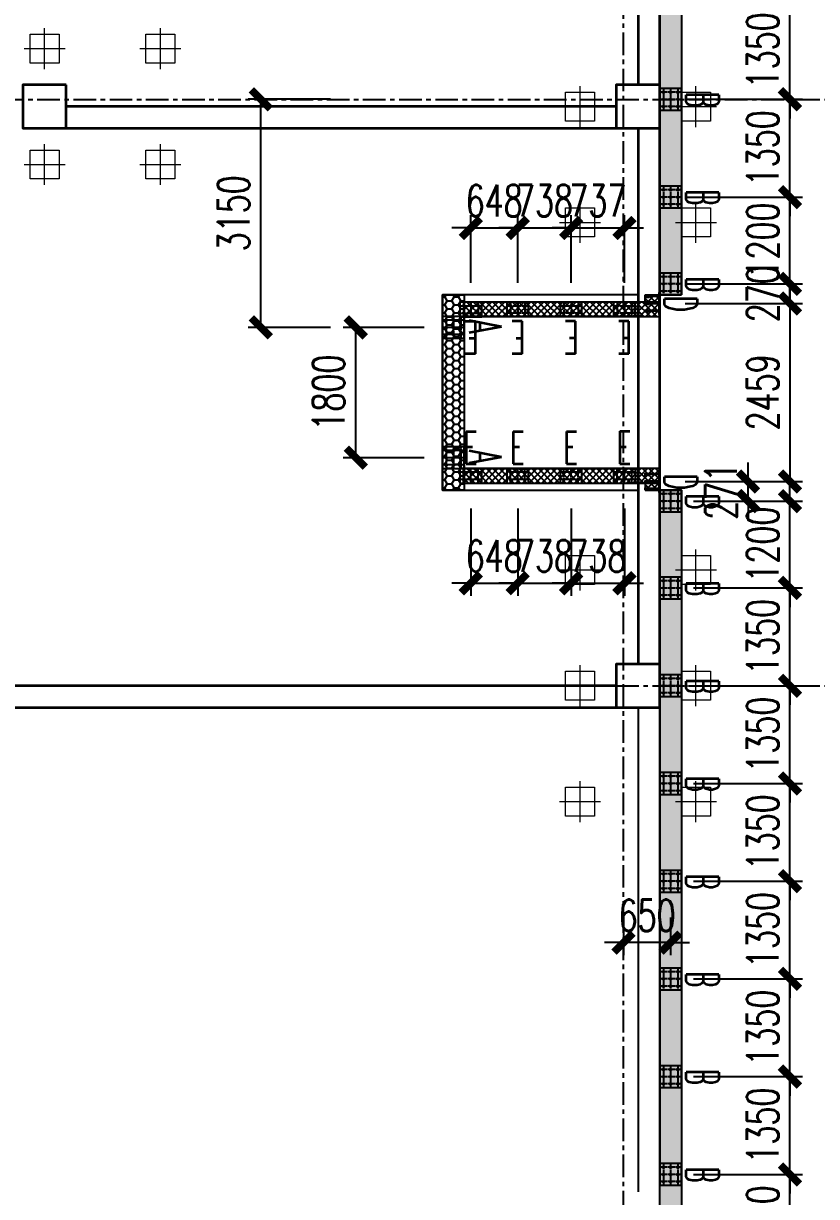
# Model space of a CAD drawing. Extents: x 782294 to 1727252, y -631030 to 17645.
# Drawn here: x 1126406 to 1137364, y -179187 to -162983 of the extents above; entities that cross this region are included whole.
import ezdxf

# ---------------------------------------------------------------- set-up
doc = ezdxf.new("R2010")
doc.units = 0
doc.linetypes.add('CENTER', pattern=[2, 1.25, -0.25, 0.25, -0.25])
doc.layers.get('Defpoints').update_dxf_attribs({"color": 210})
for name, color, linetype in [('!ZN1-填充-8', 8, 'Continuous'), ('!ZN1-标注-173', 173, 'Continuous'), ('!ZN3-铝板幕墙-3', 3, 'Continuous'), ('2钢材断面', 2, 'Continuous'), ('30预埋件', 30, 'Continuous'), ('40钢材投影', 40, 'Continuous'), ('ALT_CEN-0-30', 1, 'CENTER'), ('DIM', 173, 'Continuous'), ('DOTE', 1, 'CENTER'), ('S-BKL', 4, 'Continuous'), ('S-HATCH1-W', 252, 'Continuous'), ('结构轮廓线', 1, 'Continuous')]:
    doc.layers.add(name, color=color, linetype=linetype)
doc.layers.add('A-云线2', color=3, linetype='Continuous', plot=False)
for name, color, linetype, lineweight in [('S-col', 2, 'Continuous', 0), ('S-zhuang', 1, 'Continuous', 0), ('砼墙', 3, 'Continuous', 35), ('砼柱', 2, 'Continuous', 35)]:
    doc.layers.add(name, color=color, linetype=linetype, lineweight=lineweight)
doc.styles.add('DHTEXT-1', font='romans.shx', dxfattribs={"width": 0.7, "bigfont": 'chinese.shx'})
doc.dimstyles.new('ZN175', dxfattribs={"dimscale": 175, "dimtxt": 2.5, "dimasz": 1.5, "dimexe": 1, "dimexo": 2, "dimgap": 0.9, "dimtad": 1, "dimdec": 0, "dimdsep": 46, "dimtxsty": 'DHTEXT-1', "dimblk": 'ARCHTICK', "dimcen": 2.5, "dimclrd": 173, "dimclre": 173, "dimclrt": 7, "dimazin": 2, "dimtfac": 1, "dimtdec": 0, "dimtix": 1, "dimtmove": 2, "dimatfit": 3, "dimfxl": 0, "dimtolj": 1, "dimtzin": 0, "dimarcsym": 0})
pattern_1 = [(45, (208858.46, -91251.82), (-44.90128, 44.90128), []), (135, (208858.46, -91251.82), (-44.90128, -44.90128), [])]
pattern_2 = [(45, (208858.46, -93551.82), (-44.90128, 44.90128), []), (135, (208858.46, -93551.82), (-44.90128, -44.90128), [])]

# ---------------------------------------------------------------- blocks, each defined once
blk = doc.blocks.new('20250901082728')
at = {"layer": 'DOTE', "ltscale": 250}
for p, q in [((125100, -5988.9), (125100, 99662.3)), ((109500, 81900), (133969.2, 81900)), ((109500, 73800), (133969.2, 73800))]:
    blk.add_line(p, q, dxfattribs=at)
blk = doc.blocks.new('20250913105919')
at = {"layer": '结构轮廓线', "color": 1, "ltscale": 500}
for p, q in [((125600, 79200), (125900, 79200)), ((125600, 76500), (125900, 76500))]:
    blk.add_line(p, q, dxfattribs=at)
for points in [[(125900, 90000), (125900, 79200)], [(125300, 79200), (122600, 79200), (122600, 76500), (125300, 76500)], [(125300, 78900), (122900, 78900), (122900, 76800), (125300, 76800)], [(125900, 76500), (125900, 73900)], [(125900, 73840), (125900, 41400)]]:
    blk.add_lwpolyline(points, dxfattribs=at)
blk = doc.blocks.new('A$C6AFE39C8')
at = {"layer": '砼柱', "lineweight": 35}
for points in [[(-8200, -8300), (-8800, -8300), (-8800, -8900), (-8200, -8900)], [(0, -8300), (-600, -8300), (-600, -8900), (0, -8900)], [(0, -16300), (-600, -16300), (-600, -16900), (0, -16900)]]:
    blk.add_lwpolyline(points, close=True, dxfattribs=at)
blk = doc.blocks.new('A$C5b102a0f')
at = {"layer": '砼墙', "lineweight": 35}
for p, q in [((125300, 86800), (125300, 82100)), ((125600, 82100), (125600, 86800)), ((125000, 81800), (117400, 81800)), ((117400, 81500), (125000, 81500)), ((125300, 81500), (125300, 74100)), ((125600, 74100), (125600, 81500)), ((125000, 73800), (115000, 73800)), ((115000, 73500), (125000, 73500))]:
    blk.add_line(p, q, dxfattribs=at)
at = {"layer": 'S-col'}
blk.add_blockref('A$C6AFE39C8', (125600, 90400), dxfattribs=at)
blk = doc.blocks.new('20250903183753')
at = {"layer": '2钢材断面'}
for p, q in [((150, 0), (-150, 0)), ((-150, 0), (-150, -300)), ((150, -300), (150, 0)), ((-150, -300), (150, -300))]:
    blk.add_line(p, q, dxfattribs=at)
at = {"layer": '40钢材投影'}
for centre, radius in [((-100, -50), 12), ((-100, -150), 12), ((-100, -50), 6), ((-100, -150), 6), ((0, -50), 12), ((0, -150), 12), ((0, -50), 6), ((0, -150), 6), ((100, -50), 12), ((100, -150), 12), ((100, -50), 6), ((100, -150), 6), ((-100, -250), 12), ((-100, -250), 6), ((0, -250), 12), ((0, -250), 6), ((100, -251), 12), ((100, -251), 6)]:
    blk.add_circle(centre, radius, dxfattribs=at)
at = {"layer": 'ALT_CEN-0-30', "ltscale": 20}
for p, q in [((-100, 0), (-100, -300)), ((0, 0), (0, -300)), ((100, 0), (100, -300)), ((-150, -50), (150, -50)), ((-150, -150), (150, -150)), ((-150, -250), (150, -250))]:
    blk.add_line(p, q, dxfattribs=at)
blk = doc.blocks.new('20250903183821')
at = {"ltscale": 50}
blk.add_blockref('20250903183753', (0, 0), dxfattribs=at)
at = {"layer": '30预埋件', "style": 'DHTEXT-1', "text_generation_flag": 6, "width": 0.55}
blk.add_attdef('B', (-105, 65), '', height=450, rotation=180, dxfattribs=at)
blk = doc.blocks.new('20250903183448')
at = {"ltscale": 500}
blk.add_blockref('20250903183821', (0, -20), dxfattribs=at).add_auto_attribs({'B': 'A'})
blk = doc.blocks.new('234')
at = {"layer": '!ZN1-填充-8'}
h = blk.add_hatch(color=252, dxfattribs=at)
h.dxf.hatch_style = 1
h.paths.add_polyline_path([(-105, -10), (-113, -10), (-105, -18)])
h = blk.add_hatch(color=252, dxfattribs=at)
h.dxf.hatch_style = 1
h.paths.add_polyline_path([(-95, -18), (-105, -18), (-105, -10), (-95, -10)])
h = blk.add_hatch(color=252, dxfattribs=at)
h.dxf.hatch_style = 1
h.paths.add_polyline_path([(-95, -10), (-87, -10), (-95, -18)])
h = blk.add_hatch(color=252, dxfattribs=at)
h.dxf.hatch_style = 1
h.paths.add_polyline_path([(-5, -10), (-13, -10), (-5, -18)])
h = blk.add_hatch(color=252, dxfattribs=at)
h.dxf.hatch_style = 1
h.paths.add_polyline_path([(5, -18), (-5, -18), (-5, -10), (5, -10)])
h = blk.add_hatch(color=252, dxfattribs=at)
h.dxf.hatch_style = 1
h.paths.add_polyline_path([(5, -10), (13, -10), (5, -18)])
h = blk.add_hatch(color=252, dxfattribs=at)
h.dxf.hatch_style = 1
h.paths.add_polyline_path([(95, -10), (87, -10), (95, -18)])
h = blk.add_hatch(color=252, dxfattribs=at)
h.dxf.hatch_style = 1
h.paths.add_polyline_path([(105, -18), (95, -18), (95, -10), (105, -10)])
h = blk.add_hatch(color=252, dxfattribs=at)
h.dxf.hatch_style = 1
h.paths.add_polyline_path([(105, -10), (113, -10), (105, -18)])
at = {"layer": '2钢材断面'}
for p, q in [((-150, 0), (-150, -10)), ((150, 0), (-150, 0)), ((150, 0), (150, -10)), ((-94, -10), (-150, -10)), ((0, -10), (-94, -10)), ((106, -10), (0, -10)), ((150, -10), (106, -10))]:
    blk.add_line(p, q, dxfattribs=at)
at = {"layer": '40钢材投影'}
for p, q in [((-105, -18), (-113, -10)), ((-105, -10), (-105, -200)), ((-95, -10), (-95, -200)), ((-95, -18), (-87, -10)), ((-5, -18), (-13, -10)), ((-5, -10), (-5, -200)), ((5, -10), (5, -200)), ((5, -18), (13, -10)), ((95, -18), (87, -10)), ((95, -10), (95, -200)), ((105, -10), (105, -200)), ((105, -18), (113, -10)), ((-95, -200), (-105, -200)), ((5, -200), (-5, -200)), ((105, -200), (95, -200))]:
    blk.add_line(p, q, dxfattribs=at)
for points in [[(-95, -172), (-95, -150), (-85, -150), (-85, -200), (-95, -200), (-95, -184)], [(5, -172), (5, -150), (15, -150), (15, -200), (5, -200), (5, -184)], [(105, -172), (105, -150), (115, -150), (115, -200), (105, -200), (105, -184)]]:
    blk.add_lwpolyline(points, dxfattribs=at)
at = {"layer": 'ALT_CEN-0-30', "ltscale": 0.3}
for p, q in [((-100, 0), (-100, -215)), ((0, 0), (0, -215)), ((100, 0), (100, -215))]:
    blk.add_line(p, q, dxfattribs=at)
blk = doc.blocks.new('20250912151943')
at = {"layer": '40钢材投影', "color": 2, "ltscale": 500, "rotation": 180}
blk.add_blockref('234', (0, 0), dxfattribs=at)
at = {"layer": '30预埋件', "style": 'DHTEXT-1', "text_generation_flag": 6, "width": 0.55}
blk.add_attdef('B', (105, -65), '', height=450, dxfattribs=at)
blk = doc.blocks.new('20250902145151')
at = {"layer": '2钢材断面'}
for p, q in [((150, 100), (-150, 100)), ((-150, 100), (-150, -100)), ((150, -100), (150, 100)), ((-150, -100), (150, -100))]:
    blk.add_line(p, q, dxfattribs=at)
at = {"layer": '40钢材投影'}
for centre, radius in [((-100, 50), 10), ((-100, 50), 5), ((0, 50), 10), ((0, 50), 5), ((100, 50), 10), ((100, 50), 5), ((-100, -50), 10), ((-100, -50), 5), ((0, -50), 10), ((0, -50), 5), ((100, -50), 10), ((100, -50), 5)]:
    blk.add_circle(centre, radius, dxfattribs=at)
at = {"layer": 'ALT_CEN-0-30', "ltscale": 20}
for p, q in [((-150, 50), (150, 50)), ((-100, 100), (-100, -100)), ((0, 100), (0, -100)), ((100, 100), (100, -100)), ((-150, -50), (150, -50))]:
    blk.add_line(p, q, dxfattribs=at)
blk = doc.blocks.new('20250912153858')
at = {"ltscale": 50}
blk.add_blockref('20250902145151', (0, 100), dxfattribs=at)
at = {"layer": '30预埋件', "style": 'DHTEXT-1', "text_generation_flag": 6, "width": 0.55}
blk.add_attdef('B', (105, -65), '', height=450, dxfattribs=at)
blk = doc.blocks.new('20250913102435')
at = {"ltscale": 500, "rotation": 270}
for p in [(125900, 81900), (125900, 80550), (125900, 79350), (125900, 76350), (125900, 75150), (125900, 73800), (125900, 72450), (125900, 71100), (125900, 69750), (125900, 68400), (125900, 67050)]:
    blk.add_blockref('20250903183821', p, dxfattribs=at).add_auto_attribs({'B': 'B'})
at = {"layer": 'A-云线2', "ltscale": 10, "rotation": 270}
for p in [(122920, 78750), (122920, 76950)]:
    blk.add_blockref('20250903183448', p, dxfattribs=at)
at = {"layer": '结构轮廓线', "ltscale": 500}
for p in [(122990, 78898), (123638, 78899), (124375, 78900), (125112, 78900)]:
    blk.add_blockref('20250912153858', p, dxfattribs=at).add_auto_attribs({'B': 'E'})
for name, p, rotation, values in [('20250912151943', (125600, 79080), 90, {'B': 'D'}), ('20250912153858', (122990, 76798), 180, {'B': 'E'}), ('20250912153858', (123638, 76798), 180, {'B': 'E'}), ('20250912153858', (124375, 76799), 180, {'B': 'E'}), ('20250912153858', (125113, 76800), 180, {'B': 'E'}), ('20250912151943', (125600, 76621), 90, {'B': 'D'})]:
    blk.add_blockref(name, p, dxfattribs=dict(at, rotation=rotation)).add_auto_attribs(values)
blk = doc.blocks.new('_ArchTick')
at = {"color": 0, "linetype": 'ByBlock', "const_width": 0.4}
blk.add_lwpolyline([(-0.5, -0.5), (0.5, 0.5)], dxfattribs=at)
blk = doc.blocks.new('*D723')
at = {"layer": 'Defpoints', "color": 0, "ltscale": 1750, "transparency": 16777216}
for p in [(1135313, -169310), (1136418, -169310), (1135313, -169581)]:
    blk.add_point(p, dxfattribs=at)
at = {"layer": 'DIM', "color": 173, "linetype": 'ByBlock', "lineweight": -2, "ltscale": 1750, "transparency": 16777216}
for p, q in [((1136418, -169310), (1136418, -169047)), ((1135663, -169310), (1136593, -169310)), ((1136418, -169581), (1136418, -169310)), ((1135663, -169581), (1136593, -169581)), ((1136418, -169581), (1136418, -169844))]:
    blk.add_line(p, q, dxfattribs=at)
at = {"layer": 'DIM', "color": 173, "lineweight": -2, "ltscale": 1750, "transparency": 16777216, "xscale": 262.5, "yscale": 262.5, "zscale": 262.5}
for p, rotation in [((1136418, -169310), 270), ((1136418, -169581), 90)]:
    blk.add_blockref('_ArchTick', p, dxfattribs=dict(at, rotation=rotation))
at = {"layer": 'DIM', "color": 7, "ltscale": 1750, "transparency": 16777216, "insert": (1136042, -169445), "char_height": 437.5, "attachment_point": 5, "rotation": 90, "style": 'DHTEXT-1'}
blk.add_mtext('\\A1;271', dxfattribs=at)
blk = doc.blocks.new('*D724')
at = {"layer": 'Defpoints', "color": 0, "ltscale": 1750, "transparency": 16777216}
for p in [(1135313, -169581), (1136997, -169581), (1135313, -170781)]:
    blk.add_point(p, dxfattribs=at)
at = {"layer": 'DIM', "color": 173, "linetype": 'ByBlock', "lineweight": -2, "ltscale": 1750, "transparency": 16777216}
for p, q in [((1136997, -169581), (1136997, -169319)), ((1135663, -169581), (1137172, -169581)), ((1136997, -170781), (1136997, -169581)), ((1135663, -170781), (1137172, -170781)), ((1136997, -170781), (1136997, -171044))]:
    blk.add_line(p, q, dxfattribs=at)
at = {"layer": 'DIM', "color": 173, "lineweight": -2, "ltscale": 1750, "transparency": 16777216, "xscale": 262.5, "yscale": 262.5, "zscale": 262.5}
for p, rotation in [((1136997, -169581), 270), ((1136997, -170781), 90)]:
    blk.add_blockref('_ArchTick', p, dxfattribs=dict(at, rotation=rotation))
at = {"layer": 'DIM', "color": 7, "ltscale": 1750, "transparency": 16777216, "insert": (1136621, -170181), "char_height": 437.5, "attachment_point": 5, "rotation": 90, "style": 'DHTEXT-1'}
blk.add_mtext('\\A1;1200', dxfattribs=at)
blk = doc.blocks.new('*D725')
at = {"layer": 'Defpoints', "color": 0, "ltscale": 1750, "transparency": 16777216}
for p in [(1135313, -170781), (1136997, -170781), (1135313, -172131)]:
    blk.add_point(p, dxfattribs=at)
at = {"layer": 'DIM', "color": 173, "linetype": 'ByBlock', "lineweight": -2, "ltscale": 1750, "transparency": 16777216}
for p, q in [((1136997, -170781), (1136997, -170519)), ((1135663, -170781), (1137172, -170781)), ((1136997, -172131), (1136997, -170781)), ((1135663, -172131), (1137172, -172131)), ((1136997, -172131), (1136997, -172394))]:
    blk.add_line(p, q, dxfattribs=at)
at = {"layer": 'DIM', "color": 173, "lineweight": -2, "ltscale": 1750, "transparency": 16777216, "xscale": 262.5, "yscale": 262.5, "zscale": 262.5}
for p, rotation in [((1136997, -170781), 270), ((1136997, -172131), 90)]:
    blk.add_blockref('_ArchTick', p, dxfattribs=dict(at, rotation=rotation))
at = {"layer": 'DIM', "color": 7, "ltscale": 1750, "transparency": 16777216, "insert": (1136621, -171456), "char_height": 437.5, "attachment_point": 5, "rotation": 90, "style": 'DHTEXT-1'}
blk.add_mtext('\\A1;1350', dxfattribs=at)
blk = doc.blocks.new('*D726')
at = {"layer": 'Defpoints', "color": 0, "ltscale": 1750, "transparency": 16777216}
for p in [(1135313, -172131), (1136997, -172131), (1135313, -173481)]:
    blk.add_point(p, dxfattribs=at)
at = {"layer": 'DIM', "color": 173, "linetype": 'ByBlock', "lineweight": -2, "ltscale": 1750, "transparency": 16777216}
for p, q in [((1136997, -172131), (1136997, -171869)), ((1135663, -172131), (1137172, -172131)), ((1136997, -173481), (1136997, -172131)), ((1135663, -173481), (1137172, -173481)), ((1136997, -173481), (1136997, -173744))]:
    blk.add_line(p, q, dxfattribs=at)
at = {"layer": 'DIM', "color": 173, "lineweight": -2, "ltscale": 1750, "transparency": 16777216, "xscale": 262.5, "yscale": 262.5, "zscale": 262.5}
for p, rotation in [((1136997, -172131), 270), ((1136997, -173481), 90)]:
    blk.add_blockref('_ArchTick', p, dxfattribs=dict(at, rotation=rotation))
at = {"layer": 'DIM', "color": 7, "ltscale": 1750, "transparency": 16777216, "insert": (1136621, -172806), "char_height": 437.5, "attachment_point": 5, "rotation": 90, "style": 'DHTEXT-1'}
blk.add_mtext('\\A1;1350', dxfattribs=at)
blk = doc.blocks.new('*D727')
at = {"layer": 'Defpoints', "color": 0, "ltscale": 1750, "transparency": 16777216}
for p in [(1135313, -173481), (1136997, -173481), (1135313, -174831)]:
    blk.add_point(p, dxfattribs=at)
at = {"layer": 'DIM', "color": 173, "linetype": 'ByBlock', "lineweight": -2, "ltscale": 1750, "transparency": 16777216}
for p, q in [((1136997, -173481), (1136997, -173219)), ((1135663, -173481), (1137172, -173481)), ((1136997, -174831), (1136997, -173481)), ((1135663, -174831), (1137172, -174831)), ((1136997, -174831), (1136997, -175094))]:
    blk.add_line(p, q, dxfattribs=at)
at = {"layer": 'DIM', "color": 173, "lineweight": -2, "ltscale": 1750, "transparency": 16777216, "xscale": 262.5, "yscale": 262.5, "zscale": 262.5}
for p, rotation in [((1136997, -173481), 270), ((1136997, -174831), 90)]:
    blk.add_blockref('_ArchTick', p, dxfattribs=dict(at, rotation=rotation))
at = {"layer": 'DIM', "color": 7, "ltscale": 1750, "transparency": 16777216, "insert": (1136621, -174156), "char_height": 437.5, "attachment_point": 5, "rotation": 90, "style": 'DHTEXT-1'}
blk.add_mtext('\\A1;1350', dxfattribs=at)
blk = doc.blocks.new('*D728')
at = {"layer": 'Defpoints', "color": 0, "ltscale": 1750, "transparency": 16777216}
for p in [(1135313, -174831), (1136997, -174831), (1135313, -176181)]:
    blk.add_point(p, dxfattribs=at)
at = {"layer": 'DIM', "color": 173, "linetype": 'ByBlock', "lineweight": -2, "ltscale": 1750, "transparency": 16777216}
for p, q in [((1136997, -174831), (1136997, -174569)), ((1135663, -174831), (1137172, -174831)), ((1136997, -176181), (1136997, -174831)), ((1135663, -176181), (1137172, -176181)), ((1136997, -176181), (1136997, -176444))]:
    blk.add_line(p, q, dxfattribs=at)
at = {"layer": 'DIM', "color": 173, "lineweight": -2, "ltscale": 1750, "transparency": 16777216, "xscale": 262.5, "yscale": 262.5, "zscale": 262.5}
for p, rotation in [((1136997, -174831), 270), ((1136997, -176181), 90)]:
    blk.add_blockref('_ArchTick', p, dxfattribs=dict(at, rotation=rotation))
at = {"layer": 'DIM', "color": 7, "ltscale": 1750, "transparency": 16777216, "insert": (1136621, -175506), "char_height": 437.5, "attachment_point": 5, "rotation": 90, "style": 'DHTEXT-1'}
blk.add_mtext('\\A1;1350', dxfattribs=at)
blk = doc.blocks.new('*D729')
at = {"layer": 'Defpoints', "color": 0, "ltscale": 1750, "transparency": 16777216}
for p in [(1135313, -176181), (1136997, -176181), (1135313, -177531)]:
    blk.add_point(p, dxfattribs=at)
at = {"layer": 'DIM', "color": 173, "linetype": 'ByBlock', "lineweight": -2, "ltscale": 1750, "transparency": 16777216}
for p, q in [((1136997, -176181), (1136997, -175919)), ((1135663, -176181), (1137172, -176181)), ((1136997, -177531), (1136997, -176181)), ((1135663, -177531), (1137172, -177531)), ((1136997, -177531), (1136997, -177794))]:
    blk.add_line(p, q, dxfattribs=at)
at = {"layer": 'DIM', "color": 173, "lineweight": -2, "ltscale": 1750, "transparency": 16777216, "xscale": 262.5, "yscale": 262.5, "zscale": 262.5}
for p, rotation in [((1136997, -176181), 270), ((1136997, -177531), 90)]:
    blk.add_blockref('_ArchTick', p, dxfattribs=dict(at, rotation=rotation))
at = {"layer": 'DIM', "color": 7, "ltscale": 1750, "transparency": 16777216, "insert": (1136621, -176856), "char_height": 437.5, "attachment_point": 5, "rotation": 90, "style": 'DHTEXT-1'}
blk.add_mtext('\\A1;1350', dxfattribs=at)
blk = doc.blocks.new('*D730')
at = {"layer": 'Defpoints', "color": 0, "ltscale": 1750, "transparency": 16777216}
for p in [(1135313, -177531), (1136997, -177531), (1135313, -178881)]:
    blk.add_point(p, dxfattribs=at)
at = {"layer": 'DIM', "color": 173, "linetype": 'ByBlock', "lineweight": -2, "ltscale": 1750, "transparency": 16777216}
for p, q in [((1136997, -177531), (1136997, -177269)), ((1135663, -177531), (1137172, -177531)), ((1136997, -178881), (1136997, -177531)), ((1135663, -178881), (1137172, -178881)), ((1136997, -178881), (1136997, -179144))]:
    blk.add_line(p, q, dxfattribs=at)
at = {"layer": 'DIM', "color": 173, "lineweight": -2, "ltscale": 1750, "transparency": 16777216, "xscale": 262.5, "yscale": 262.5, "zscale": 262.5}
for p, rotation in [((1136997, -177531), 270), ((1136997, -178881), 90)]:
    blk.add_blockref('_ArchTick', p, dxfattribs=dict(at, rotation=rotation))
at = {"layer": 'DIM', "color": 7, "ltscale": 1750, "transparency": 16777216, "insert": (1136621, -178206), "char_height": 437.5, "attachment_point": 5, "rotation": 90, "style": 'DHTEXT-1'}
blk.add_mtext('\\A1;1350', dxfattribs=at)
blk = doc.blocks.new('*D731')
at = {"layer": 'Defpoints', "color": 0, "ltscale": 1750, "transparency": 16777216}
for p in [(1135313, -178881), (1136997, -178881), (1135313, -180231)]:
    blk.add_point(p, dxfattribs=at)
at = {"layer": 'DIM', "color": 173, "linetype": 'ByBlock', "lineweight": -2, "ltscale": 1750, "transparency": 16777216}
for p, q in [((1136997, -178881), (1136997, -178619)), ((1135663, -178881), (1137172, -178881)), ((1136997, -180231), (1136997, -178881)), ((1135663, -180231), (1137172, -180231)), ((1136997, -180231), (1136997, -180494))]:
    blk.add_line(p, q, dxfattribs=at)
at = {"layer": 'DIM', "color": 173, "lineweight": -2, "ltscale": 1750, "transparency": 16777216, "xscale": 262.5, "yscale": 262.5, "zscale": 262.5}
for p, rotation in [((1136997, -178881), 270), ((1136997, -180231), 90)]:
    blk.add_blockref('_ArchTick', p, dxfattribs=dict(at, rotation=rotation))
at = {"layer": 'DIM', "color": 7, "ltscale": 1750, "transparency": 16777216, "insert": (1136621, -179556), "char_height": 437.5, "attachment_point": 5, "rotation": 90, "style": 'DHTEXT-1'}
blk.add_mtext('\\A1;1350', dxfattribs=at)
blk = doc.blocks.new('*D749')
at = {"layer": 'Defpoints', "color": 0, "ltscale": 1750, "transparency": 16777216}
for p in [(1133973, -169331), (1134710, -169331), (1134710, -170715)]:
    blk.add_point(p, dxfattribs=at)
at = {"layer": 'DIM', "color": 173, "linetype": 'ByBlock', "lineweight": -2, "ltscale": 1750, "transparency": 16777216}
for p, q in [((1133973, -169681), (1133973, -170890)), ((1134710, -169681), (1134710, -170890)), ((1133973, -170715), (1133710, -170715)), ((1133973, -170715), (1134710, -170715)), ((1134710, -170715), (1134973, -170715))]:
    blk.add_line(p, q, dxfattribs=at)
at = {"layer": 'DIM', "color": 173, "lineweight": -2, "ltscale": 1750, "transparency": 16777216, "xscale": 262.5, "yscale": 262.5, "zscale": 262.5}
blk.add_blockref('_ArchTick', (1133973, -170715), dxfattribs=at)
at = {"layer": 'DIM', "color": 173, "lineweight": -2, "ltscale": 1750, "transparency": 16777216, "xscale": 262.5, "yscale": 262.5, "zscale": 262.5, "rotation": 180}
blk.add_blockref('_ArchTick', (1134710, -170715), dxfattribs=at)
at = {"layer": 'DIM', "color": 7, "ltscale": 1750, "transparency": 16777216, "insert": (1134341, -170339), "char_height": 437.5, "attachment_point": 5, "style": 'DHTEXT-1'}
blk.add_mtext('\\A1;738', dxfattribs=at)
blk = doc.blocks.new('*D750')
at = {"layer": 'Defpoints', "color": 0, "ltscale": 1750, "transparency": 16777216}
for p in [(1133235, -169331), (1133973, -169331), (1133973, -170715)]:
    blk.add_point(p, dxfattribs=at)
at = {"layer": 'DIM', "color": 173, "linetype": 'ByBlock', "lineweight": -2, "ltscale": 1750, "transparency": 16777216}
for p, q in [((1133235, -169681), (1133235, -170890)), ((1133973, -169681), (1133973, -170890)), ((1133235, -170715), (1132973, -170715)), ((1133235, -170715), (1133973, -170715)), ((1133973, -170715), (1134235, -170715))]:
    blk.add_line(p, q, dxfattribs=at)
at = {"layer": 'DIM', "color": 173, "lineweight": -2, "ltscale": 1750, "transparency": 16777216, "xscale": 262.5, "yscale": 262.5, "zscale": 262.5}
blk.add_blockref('_ArchTick', (1133235, -170715), dxfattribs=at)
at = {"layer": 'DIM', "color": 173, "lineweight": -2, "ltscale": 1750, "transparency": 16777216, "xscale": 262.5, "yscale": 262.5, "zscale": 262.5, "rotation": 180}
blk.add_blockref('_ArchTick', (1133973, -170715), dxfattribs=at)
at = {"layer": 'DIM', "color": 7, "ltscale": 1750, "transparency": 16777216, "insert": (1133604, -170339), "char_height": 437.5, "attachment_point": 5, "style": 'DHTEXT-1'}
blk.add_mtext('\\A1;738', dxfattribs=at)
blk = doc.blocks.new('*D751')
at = {"layer": 'Defpoints', "color": 0, "ltscale": 1750, "transparency": 16777216}
for p in [(1132587, -169331), (1133235, -169331), (1133235, -170715)]:
    blk.add_point(p, dxfattribs=at)
at = {"layer": 'DIM', "color": 173, "linetype": 'ByBlock', "lineweight": -2, "ltscale": 1750, "transparency": 16777216}
for p, q in [((1132587, -169681), (1132587, -170890)), ((1133235, -169681), (1133235, -170890)), ((1132587, -170715), (1132325, -170715)), ((1132587, -170715), (1133235, -170715)), ((1133235, -170715), (1133498, -170715))]:
    blk.add_line(p, q, dxfattribs=at)
at = {"layer": 'DIM', "color": 173, "lineweight": -2, "ltscale": 1750, "transparency": 16777216, "xscale": 262.5, "yscale": 262.5, "zscale": 262.5}
blk.add_blockref('_ArchTick', (1132587, -170715), dxfattribs=at)
at = {"layer": 'DIM', "color": 173, "lineweight": -2, "ltscale": 1750, "transparency": 16777216, "xscale": 262.5, "yscale": 262.5, "zscale": 262.5, "rotation": 180}
blk.add_blockref('_ArchTick', (1133235, -170715), dxfattribs=at)
at = {"layer": 'DIM', "color": 7, "ltscale": 1750, "transparency": 16777216, "insert": (1132911, -170339), "char_height": 437.5, "attachment_point": 5, "style": 'DHTEXT-1'}
blk.add_mtext('\\A1;648', dxfattribs=at)
blk = doc.blocks.new('*D752')
at = {"layer": 'Defpoints', "color": 0, "ltscale": 1750, "transparency": 16777216}
for p in [(1130997, -167181), (1132294, -167181), (1132294, -168981)]:
    blk.add_point(p, dxfattribs=at)
at = {"layer": 'DIM', "color": 173, "linetype": 'ByBlock', "lineweight": -2, "ltscale": 1750, "transparency": 16777216}
for p, q in [((1131944, -167181), (1130822, -167181)), ((1130997, -168981), (1130997, -167181)), ((1131944, -168981), (1130822, -168981))]:
    blk.add_line(p, q, dxfattribs=at)
at = {"layer": 'DIM', "color": 173, "lineweight": -2, "ltscale": 1750, "transparency": 16777216, "xscale": 262.5, "yscale": 262.5, "zscale": 262.5}
for p, rotation in [((1130997, -167181), 90), ((1130997, -168981), 270)]:
    blk.add_blockref('_ArchTick', p, dxfattribs=dict(at, rotation=rotation))
at = {"layer": 'DIM', "color": 7, "ltscale": 1750, "transparency": 16777216, "insert": (1130621, -168081), "char_height": 437.5, "attachment_point": 5, "rotation": 90, "style": 'DHTEXT-1'}
blk.add_mtext('\\A1;1800', dxfattribs=at)
blk = doc.blocks.new('*D753')
at = {"layer": 'Defpoints', "color": 0, "ltscale": 1750, "transparency": 16777216}
for p in [(1134710, -165808), (1133973, -166916), (1134710, -166916)]:
    blk.add_point(p, dxfattribs=at)
at = {"layer": 'DIM', "color": 173, "linetype": 'ByBlock', "lineweight": -2, "ltscale": 1750, "transparency": 16777216}
for p, q in [((1133973, -166566), (1133973, -165633)), ((1134710, -166566), (1134710, -165633)), ((1133973, -165808), (1133710, -165808)), ((1133973, -165808), (1134710, -165808)), ((1134710, -165808), (1134972, -165808))]:
    blk.add_line(p, q, dxfattribs=at)
at = {"layer": 'DIM', "color": 173, "lineweight": -2, "ltscale": 1750, "transparency": 16777216, "xscale": 262.5, "yscale": 262.5, "zscale": 262.5}
blk.add_blockref('_ArchTick', (1133973, -165808), dxfattribs=at)
at = {"layer": 'DIM', "color": 173, "lineweight": -2, "ltscale": 1750, "transparency": 16777216, "xscale": 262.5, "yscale": 262.5, "zscale": 262.5, "rotation": 180}
blk.add_blockref('_ArchTick', (1134710, -165808), dxfattribs=at)
at = {"layer": 'DIM', "color": 7, "ltscale": 1750, "transparency": 16777216, "insert": (1134341, -165432), "char_height": 437.5, "attachment_point": 5, "style": 'DHTEXT-1'}
blk.add_mtext('\\A1;737', dxfattribs=at)
blk = doc.blocks.new('*D754')
at = {"layer": 'Defpoints', "color": 0, "ltscale": 1750, "transparency": 16777216}
for p in [(1133973, -165808), (1133235, -166916), (1133973, -166916)]:
    blk.add_point(p, dxfattribs=at)
at = {"layer": 'DIM', "color": 173, "linetype": 'ByBlock', "lineweight": -2, "ltscale": 1750, "transparency": 16777216}
for p, q in [((1133235, -166566), (1133235, -165633)), ((1133973, -166566), (1133973, -165633)), ((1133235, -165808), (1132972, -165808)), ((1133235, -165808), (1133973, -165808)), ((1133973, -165808), (1134235, -165808))]:
    blk.add_line(p, q, dxfattribs=at)
at = {"layer": 'DIM', "color": 173, "lineweight": -2, "ltscale": 1750, "transparency": 16777216, "xscale": 262.5, "yscale": 262.5, "zscale": 262.5}
blk.add_blockref('_ArchTick', (1133235, -165808), dxfattribs=at)
at = {"layer": 'DIM', "color": 173, "lineweight": -2, "ltscale": 1750, "transparency": 16777216, "xscale": 262.5, "yscale": 262.5, "zscale": 262.5, "rotation": 180}
blk.add_blockref('_ArchTick', (1133973, -165808), dxfattribs=at)
at = {"layer": 'DIM', "color": 7, "ltscale": 1750, "transparency": 16777216, "insert": (1133604, -165432), "char_height": 437.5, "attachment_point": 5, "style": 'DHTEXT-1'}
blk.add_mtext('\\A1;738', dxfattribs=at)
blk = doc.blocks.new('*D755')
at = {"layer": 'Defpoints', "color": 0, "ltscale": 1750, "transparency": 16777216}
for p in [(1133235, -165808), (1132587, -166916), (1133235, -166916)]:
    blk.add_point(p, dxfattribs=at)
at = {"layer": 'DIM', "color": 173, "linetype": 'ByBlock', "lineweight": -2, "ltscale": 1750, "transparency": 16777216}
for p, q in [((1132587, -166566), (1132587, -165633)), ((1133235, -166566), (1133235, -165633)), ((1132587, -165808), (1132325, -165808)), ((1132587, -165808), (1133235, -165808)), ((1133235, -165808), (1133497, -165808))]:
    blk.add_line(p, q, dxfattribs=at)
at = {"layer": 'DIM', "color": 173, "lineweight": -2, "ltscale": 1750, "transparency": 16777216, "xscale": 262.5, "yscale": 262.5, "zscale": 262.5}
blk.add_blockref('_ArchTick', (1132587, -165808), dxfattribs=at)
at = {"layer": 'DIM', "color": 173, "lineweight": -2, "ltscale": 1750, "transparency": 16777216, "xscale": 262.5, "yscale": 262.5, "zscale": 262.5, "rotation": 180}
blk.add_blockref('_ArchTick', (1133235, -165808), dxfattribs=at)
at = {"layer": 'DIM', "color": 7, "ltscale": 1750, "transparency": 16777216, "insert": (1132911, -165432), "char_height": 437.5, "attachment_point": 5, "style": 'DHTEXT-1'}
blk.add_mtext('\\A1;648', dxfattribs=at)
blk = doc.blocks.new('*D762')
at = {"layer": 'Defpoints', "color": 0, "ltscale": 1750, "transparency": 16777216}
for p in [(1135197, -162681), (1136997, -162681), (1135197, -164031)]:
    blk.add_point(p, dxfattribs=at)
at = {"layer": 'DIM', "color": 173, "linetype": 'ByBlock', "lineweight": -2, "ltscale": 1750, "transparency": 16777216}
for p, q in [((1136997, -162681), (1136997, -162419)), ((1135547, -162681), (1137172, -162681)), ((1136997, -164031), (1136997, -162681)), ((1135547, -164031), (1137172, -164031)), ((1136997, -164031), (1136997, -164294))]:
    blk.add_line(p, q, dxfattribs=at)
at = {"layer": 'DIM', "color": 173, "lineweight": -2, "ltscale": 1750, "transparency": 16777216, "xscale": 262.5, "yscale": 262.5, "zscale": 262.5}
for p, rotation in [((1136997, -162681), 270), ((1136997, -164031), 90)]:
    blk.add_blockref('_ArchTick', p, dxfattribs=dict(at, rotation=rotation))
at = {"layer": 'DIM', "color": 7, "ltscale": 1750, "transparency": 16777216, "insert": (1136621, -163356), "char_height": 437.5, "attachment_point": 5, "rotation": 90, "style": 'DHTEXT-1'}
blk.add_mtext('\\A1;1350', dxfattribs=at)
blk = doc.blocks.new('*D763')
at = {"layer": 'Defpoints', "color": 0, "ltscale": 1750, "transparency": 16777216}
for p in [(1135197, -164031), (1136997, -164031), (1135197, -165381)]:
    blk.add_point(p, dxfattribs=at)
at = {"layer": 'DIM', "color": 173, "linetype": 'ByBlock', "lineweight": -2, "ltscale": 1750, "transparency": 16777216}
for p, q in [((1136997, -164031), (1136997, -163769)), ((1135547, -164031), (1137172, -164031)), ((1136997, -165381), (1136997, -164031)), ((1135547, -165381), (1137172, -165381)), ((1136997, -165381), (1136997, -165644))]:
    blk.add_line(p, q, dxfattribs=at)
at = {"layer": 'DIM', "color": 173, "lineweight": -2, "ltscale": 1750, "transparency": 16777216, "xscale": 262.5, "yscale": 262.5, "zscale": 262.5}
for p, rotation in [((1136997, -164031), 270), ((1136997, -165381), 90)]:
    blk.add_blockref('_ArchTick', p, dxfattribs=dict(at, rotation=rotation))
at = {"layer": 'DIM', "color": 7, "ltscale": 1750, "transparency": 16777216, "insert": (1136621, -164706), "char_height": 437.5, "attachment_point": 5, "rotation": 90, "style": 'DHTEXT-1'}
blk.add_mtext('\\A1;1350', dxfattribs=at)
blk = doc.blocks.new('*D764')
at = {"layer": 'Defpoints', "color": 0, "ltscale": 1750, "transparency": 16777216}
for p in [(1135197, -165381), (1136997, -165381), (1135197, -166581)]:
    blk.add_point(p, dxfattribs=at)
at = {"layer": 'DIM', "color": 173, "linetype": 'ByBlock', "lineweight": -2, "ltscale": 1750, "transparency": 16777216}
for p, q in [((1136997, -165381), (1136997, -165119)), ((1135547, -165381), (1137172, -165381)), ((1136997, -166581), (1136997, -165381)), ((1135547, -166581), (1137172, -166581)), ((1136997, -166581), (1136997, -166844))]:
    blk.add_line(p, q, dxfattribs=at)
at = {"layer": 'DIM', "color": 173, "lineweight": -2, "ltscale": 1750, "transparency": 16777216, "xscale": 262.5, "yscale": 262.5, "zscale": 262.5}
for p, rotation in [((1136997, -165381), 270), ((1136997, -166581), 90)]:
    blk.add_blockref('_ArchTick', p, dxfattribs=dict(at, rotation=rotation))
at = {"layer": 'DIM', "color": 7, "ltscale": 1750, "transparency": 16777216, "insert": (1136621, -165981), "char_height": 437.5, "attachment_point": 5, "rotation": 90, "style": 'DHTEXT-1'}
blk.add_mtext('\\A1;1200', dxfattribs=at)
blk = doc.blocks.new('*D765')
at = {"layer": 'Defpoints', "color": 0, "ltscale": 1750, "transparency": 16777216}
for p in [(1135197, -166581), (1136997, -166581), (1135197, -166851)]:
    blk.add_point(p, dxfattribs=at)
at = {"layer": 'DIM', "color": 173, "linetype": 'ByBlock', "lineweight": -2, "ltscale": 1750, "transparency": 16777216}
for p, q in [((1136997, -166581), (1136997, -166319)), ((1135547, -166581), (1137172, -166581)), ((1136997, -166851), (1136997, -166581)), ((1135547, -166851), (1137172, -166851)), ((1136997, -166851), (1136997, -167114))]:
    blk.add_line(p, q, dxfattribs=at)
at = {"layer": 'DIM', "color": 173, "lineweight": -2, "ltscale": 1750, "transparency": 16777216, "xscale": 262.5, "yscale": 262.5, "zscale": 262.5}
for p, rotation in [((1136997, -166581), 270), ((1136997, -166851), 90)]:
    blk.add_blockref('_ArchTick', p, dxfattribs=dict(at, rotation=rotation))
at = {"layer": 'DIM', "color": 7, "ltscale": 1750, "transparency": 16777216, "insert": (1136621, -166716), "char_height": 437.5, "attachment_point": 5, "rotation": 90, "style": 'DHTEXT-1'}
blk.add_mtext('\\A1;270', dxfattribs=at)
blk = doc.blocks.new('*D1331')
at = {"layer": 'Defpoints', "color": 0, "ltscale": 1750, "transparency": 16777216}
for p in [(1135197, -166851), (1135197, -169310), (1136997, -169310)]:
    blk.add_point(p, dxfattribs=at)
at = {"layer": 'DIM', "color": 173, "linetype": 'ByBlock', "lineweight": -2, "ltscale": 1750, "transparency": 16777216}
for p, q in [((1135547, -166851), (1137172, -166851)), ((1136997, -166851), (1136997, -169310)), ((1135547, -169310), (1137172, -169310))]:
    blk.add_line(p, q, dxfattribs=at)
at = {"layer": 'DIM', "color": 173, "lineweight": -2, "ltscale": 1750, "transparency": 16777216, "xscale": 262.5, "yscale": 262.5, "zscale": 262.5}
for p, rotation in [((1136997, -166851), 90), ((1136997, -169310), 270)]:
    blk.add_blockref('_ArchTick', p, dxfattribs=dict(at, rotation=rotation))
at = {"layer": 'DIM', "color": 7, "ltscale": 1750, "transparency": 16777216, "insert": (1136621, -168080), "char_height": 437.5, "attachment_point": 5, "rotation": 90, "style": 'DHTEXT-1'}
blk.add_mtext('\\A1;2459', dxfattribs=at)
blk = doc.blocks.new('*D1391')
at = {"layer": '!ZN1-标注-173', "color": 173, "linetype": 'ByBlock', "lineweight": -2, "ltscale": 1750, "transparency": 16777216}
for p, q in [((1134697, -175331), (1134697, -175854)), ((1135347, -175331), (1135347, -175854)), ((1134697, -175679), (1134435, -175679)), ((1135347, -175679), (1134697, -175679)), ((1135347, -175679), (1135610, -175679))]:
    blk.add_line(p, q, dxfattribs=at)
at = {"layer": 'Defpoints', "color": 0, "ltscale": 1750, "transparency": 16777216}
for p in [(1134697, -174981), (1135347, -174981), (1134697, -175679)]:
    blk.add_point(p, dxfattribs=at)
at = {"layer": '!ZN1-标注-173', "color": 173, "lineweight": -2, "ltscale": 1750, "transparency": 16777216, "xscale": 262.5, "yscale": 262.5, "zscale": 262.5}
blk.add_blockref('_ArchTick', (1134697, -175679), dxfattribs=at)
at = {"layer": '!ZN1-标注-173', "color": 173, "lineweight": -2, "ltscale": 1750, "transparency": 16777216, "xscale": 262.5, "yscale": 262.5, "zscale": 262.5, "rotation": 180}
blk.add_blockref('_ArchTick', (1135347, -175679), dxfattribs=at)
at = {"layer": '!ZN1-标注-173', "color": 7, "ltscale": 1750, "transparency": 16777216, "insert": (1135022, -175303), "char_height": 437.5, "attachment_point": 5, "style": 'DHTEXT-1'}
blk.add_mtext('\\A1;650', dxfattribs=at)
blk = doc.blocks.new('*D1755')
at = {"layer": 'Defpoints', "color": 0, "ltscale": 1750, "transparency": 16777216}
for p in [(1129686, -164031), (1130997, -164031), (1130997, -167181)]:
    blk.add_point(p, dxfattribs=at)
at = {"layer": 'DIM', "color": 173, "linetype": 'ByBlock', "lineweight": -2, "ltscale": 1750, "transparency": 16777216}
for p, q in [((1130647, -164031), (1129511, -164031)), ((1129686, -167181), (1129686, -164031)), ((1130647, -167181), (1129511, -167181))]:
    blk.add_line(p, q, dxfattribs=at)
at = {"layer": 'DIM', "color": 173, "lineweight": -2, "ltscale": 1750, "transparency": 16777216, "xscale": 262.5, "yscale": 262.5, "zscale": 262.5}
for p, rotation in [((1129686, -164031), 90), ((1129686, -167181), 270)]:
    blk.add_blockref('_ArchTick', p, dxfattribs=dict(at, rotation=rotation))
at = {"layer": 'DIM', "color": 7, "ltscale": 1750, "transparency": 16777216, "insert": (1129310, -165606), "char_height": 437.5, "attachment_point": 5, "rotation": 90, "style": 'DHTEXT-1'}
blk.add_mtext('\\A1;3150', dxfattribs=at)
blk = doc.blocks.new('A$C08FF7A6C')
at = {"layer": '砼墙', "lineweight": 35}
for p, q in [((15300, -3600), (15300, -8300)), ((15600, -8300), (15600, -3600)), ((15000, -8600), (7400, -8600)), ((7400, -8900), (15000, -8900)), ((15300, -8900), (15300, -16300)), ((15600, -16300), (15600, -8900)), ((15000, -16600), (5000, -16600)), ((5000, -16900), (15000, -16900))]:
    blk.add_line(p, q, dxfattribs=at)
at = {"layer": '砼柱', "lineweight": 35}
for points in [[(7400, -8300), (6800, -8300), (6800, -8900), (7400, -8900)], [(15600, -8300), (15000, -8300), (15000, -8900), (15600, -8900)], [(15600, -16300), (15000, -16300), (15000, -16900), (15600, -16900)]]:
    blk.add_lwpolyline(points, close=True, dxfattribs=at)
blk = doc.blocks.new('FZ-400')
for p, q in [((0, -283), (0, 283)), ((-283, 0), (283, 0))]:
    blk.add_line(p, q)
blk.add_lwpolyline([(200, -200), (-200, -200), (-200, 200), (200, 200)], close=True)
blk = doc.blocks.new('A$Cda0970a6')
at = {"layer": 'S-HATCH1-W'}
h = blk.add_hatch(dxfattribs=at)
h.set_pattern_fill('HONEY', color=256, scale=20)
h.set_pattern_definition([(0, (208858.463, -99851.82), (95.25, 54.992613), [63.5, -127]), (120, (208858.463, -99851.82), (-95.25, 54.992613), [63.5, -127]), (60, (208858.463, -99851.82), (2e-07, 109.985226), [-127, 63.5])])
h.paths.add_polyline_path([(125900, 79200), (125600, 79200), (125600, 90000), (125900, 90000)])
h = blk.add_hatch(dxfattribs=at)
h.set_pattern_fill('HONEY', color=256, scale=20)
h.set_pattern_definition([(0, (205858.637, -108851.82), (95.25, 54.992613), [63.5, -127]), (120, (205858.637, -108851.82), (-95.25, 54.992613), [63.5, -127]), (60, (205858.637, -108851.82), (2e-07, 109.985226), [-127, 63.5])])
h.paths.add_polyline_path([(122900, 76500), (122600, 76500), (122600, 79200), (122900, 79200)])
h = blk.add_hatch(dxfattribs=at)
h.set_pattern_fill('ANSI37', color=256, scale=20)
h.set_pattern_definition(pattern_1)
h.paths.add_polyline_path([(122900, 78900), (125600, 78900), (125600, 79100), (122900, 79100)])
h = blk.add_hatch(dxfattribs=at)
h.set_pattern_fill('ANSI37', color=256, scale=20)
h.set_pattern_definition(pattern_1)
h.paths.add_polyline_path([(125400, 79200), (125600, 79200), (125600, 79100), (125400, 79100)])
h = blk.add_hatch(dxfattribs=at)
h.set_pattern_fill('ANSI37', color=256, scale=20)
h.set_pattern_definition(pattern_2)
h.paths.add_polyline_path([(122900, 76600), (125600, 76600), (125600, 76800), (122900, 76800)])
h = blk.add_hatch(dxfattribs=at)
h.set_pattern_fill('ANSI37', color=256, scale=20)
h.set_pattern_definition(pattern_2)
h.paths.add_polyline_path([(125400, 76500), (125600, 76500), (125600, 76600), (125400, 76600)])
h = blk.add_hatch(dxfattribs=at)
h.set_pattern_fill('HONEY', color=256, scale=20)
h.set_pattern_definition([(0, (208858.463, -137651.82), (95.25, 54.992613), [63.5, -127]), (120, (208858.463, -137651.82), (-95.25, 54.992613), [63.5, -127]), (60, (208858.463, -137651.82), (2e-07, 109.985226), [-127, 63.5])])
h.paths.add_polyline_path([(125900, 41400), (125600, 41400), (125600, 76500), (125900, 76500)])
at = {"layer": 'S-BKL'}
for points in [[(125300, 73500), (125300, 66810)], [(125600, 73500), (125600, 66984)]]:
    blk.add_lwpolyline(points, dxfattribs=at)
at = {"layer": 'S-HATCH1-W'}
for points in [[(125900, 79200), (125600, 79200), (125600, 90000), (125900, 90000)], [(122900, 76500), (122600, 76500), (122600, 79200), (122900, 79200)], [(122900, 78900), (125600, 78900), (125600, 79100), (122900, 79100)], [(125400, 79200), (125600, 79200), (125600, 79100), (125400, 79100)], [(122900, 76600), (125600, 76600), (125600, 76800), (122900, 76800)], [(125400, 76500), (125600, 76500), (125600, 76600), (125400, 76600)], [(125900, 41400), (125600, 41400), (125600, 76500), (125900, 76500)]]:
    blk.add_lwpolyline(points, close=True, dxfattribs=at)
at = {"layer": 'S-col'}
blk.add_blockref('A$C08FF7A6C', (110000, 90400), dxfattribs=at)
at = {"layer": 'S-zhuang', "color": 0, "ltscale": 0.5}
for p in [(117100, 82600), (118700, 82600), (124500, 81800), (126100, 81800), (117100, 81000), (118700, 81000), (124500, 80200), (126100, 80200), (124500, 75400), (126100, 75400), (124500, 73800), (126100, 73800), (124500, 72200), (126100, 72200)]:
    blk.add_blockref('FZ-400', p, dxfattribs=at)

msp = doc.modelspace()

# ---------------------------------------------------------------- block references
at = {"layer": '!ZN3-铝板幕墙-3', "ltscale": 1750}
msp.add_blockref('A$Cda0970a6', (1009597.3, -245931.2), dxfattribs=at)
at = {"ltscale": 2000}
msp.add_blockref('20250901082728', (1009597.3, -245931.2), dxfattribs=at)
at = {"layer": '结构轮廓线', "ltscale": 500}
for name in ['20250913105919', '20250913102435']:
    msp.add_blockref(name, (1009597.3, -245931.2), dxfattribs=at)
at = {"layer": '结构轮廓线', "color": 1, "ltscale": 5000}
msp.add_blockref('A$C5b102a0f', (1009597.3, -245931.2), dxfattribs=at)

# ---------------------------------------------------------------- dimensions: what is measured, and where the dimension line sits
at = {"layer": '!ZN1-标注-173', "ltscale": 1750}
dim = msp.add_aligned_dim(p1=(1135347.3, -174981.2), p2=(1134697.3, -174981.2), distance=698.2, dimstyle='ZN175', dxfattribs=at)
dim.commit()
dim.dimension.update_dxf_attribs({"geometry": '*D1391', "text_midpoint": (1135022.3, -175303.2)})
at = {"layer": 'DIM', "ltscale": 1750}
for base, p1, p2, picture, middle in [((1136997.3, -162681.2), (1135197.3, -164031.2), (1135197.3, -162681.2), '*D762', (1136621.1, -163356.2)), ((1136997.3, -164031.2), (1135197.3, -165381.2), (1135197.3, -164031.2), '*D763', (1136621.1, -164706.2)), ((1129686.1, -164031.2), (1130997.3, -167181.2), (1130997.3, -164031.2), '*D1755', (1129309.9, -165606.2)), ((1136997.3, -165381.2), (1135197.3, -166581.2), (1135197.3, -165381.2), '*D764', (1136621.1, -165981.2)), ((1136997.3, -166581.2), (1135197.3, -166851.2), (1135197.3, -166581.2), '*D765', (1136621.1, -166716.2)), ((1136997.3026, -169309.6762), (1135197.3026, -166851.1714), (1135197.3026, -169309.6762), '*D1331', (1136621.0526, -168080.4238)), ((1130997.3, -167181.2), (1132293.5, -168981.2), (1132293.5, -167181.2), '*D752', (1130621.1, -168081.2)), ((1136417.7504, -169309.6762), (1135313.1983, -169581.1717), (1135313.1983, -169309.6762), '*D723', (1136041.5004, -169445.4239)), ((1136997.3, -169581.2), (1135313.2, -170781.2), (1135313.2, -169581.2), '*D724', (1136621.1, -170181.2)), ((1136997.3, -170781.2), (1135313.2, -172131.2), (1135313.2, -170781.2), '*D725', (1136621.1, -171456.2)), ((1136997.3, -172131.2), (1135313.2, -173481.2), (1135313.2, -172131.2), '*D726', (1136621.1, -172806.2)), ((1136997.3, -173481.2), (1135313.2, -174831.2), (1135313.2, -173481.2), '*D727', (1136621.1, -174156.2)), ((1136997.3, -174831.2), (1135313.2, -176181.2), (1135313.2, -174831.2), '*D728', (1136621.1, -175506.2)), ((1136997.3, -176181.2), (1135313.2, -177531.2), (1135313.2, -176181.2), '*D729', (1136621.1, -176856.2)), ((1136997.3, -177531.2), (1135313.2, -178881.2), (1135313.2, -177531.2), '*D730', (1136621.1, -178206.2)), ((1136997.3, -178881.2), (1135313.2, -180231.2), (1135313.2, -178881.2), '*D731', (1136621.1, -179556.2))]:
    dim = msp.add_linear_dim(base=base, p1=p1, p2=p2, angle=90, dimstyle='ZN175', dxfattribs=at)
    dim.commit()
    dim.dimension.update_dxf_attribs({"geometry": picture, "text_midpoint": middle})
for base, p1, p2, picture, middle in [((1133234.802642, -165808.291245), (1132587.30264, -166916.171375), (1133234.802642, -166916.171375), '*D755', (1132911.052641, -165432.041245)), ((1133972.5, -165808.3), (1133234.8, -166916.2), (1133972.5, -166916.2), '*D754', (1133603.7, -165432)), ((1134709.8, -165808.3), (1133972.5, -166916.2), (1134709.8, -166916.2), '*D753', (1134341.2, -165432)), ((1133235, -170715.5), (1132587.3, -169331.2), (1133235, -169331.2), '*D751', (1132911.2, -170339.2)), ((1133972.5411, -170715.4987), (1133235.0401, -169331.1714), (1133972.5411, -169331.1714), '*D750', (1133603.7906, -170339.2487)), ((1134710.0415, -170715.4987), (1133972.5411, -169331.1714), (1134710.0415, -169331.1714), '*D749', (1134341.2913, -170339.2487))]:
    dim = msp.add_linear_dim(base=base, p1=p1, p2=p2, dimstyle='ZN175', dxfattribs=at)
    dim.commit()
    dim.dimension.update_dxf_attribs({"geometry": picture, "text_midpoint": middle})

doc.saveas('drawing.dxf')
